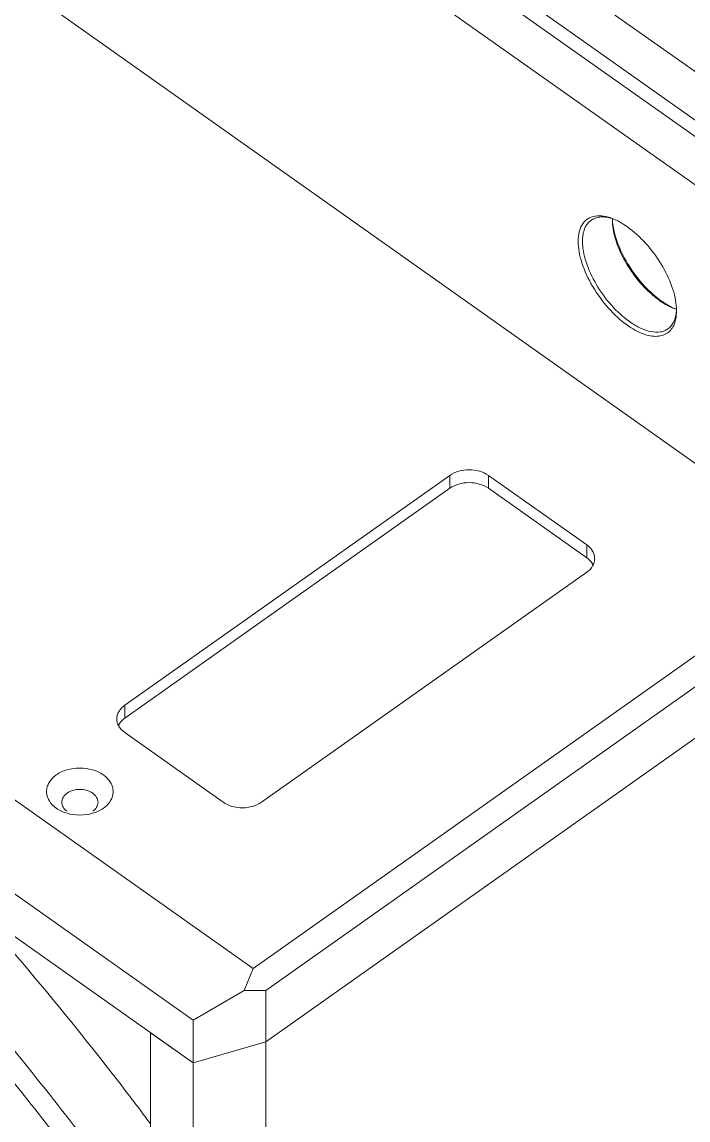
# Model space of a CAD drawing. Header units: millimetres. Extents: x 0 to 9253, y 0 to 2730.
# Drawn here: x 5221.9 to 5332, y 1721.4 to 1902.8 of the extents above; entities that cross this region are included whole.
import ezdxf

# ---------------------------------------------------------------- set-up
doc = ezdxf.new("R2010")
doc.units = ezdxf.units.MM
doc.layers.get('0').update_dxf_attribs({"lineweight": 13})

msp = doc.modelspace()

# ---------------------------------------------------------------- linework, layer by layer
at = {"color": 7, "linetype": 'Continuous'}
for p, q in [((5357.31, 1858.81), (5028.5, 2091.31)), ((5036.67, 2039.58), (5346.7, 1820.35)), ((5260.08, 1746.4), (4935.52, 1975.9)), ((5207.05, 1973.06), (5343.16, 1876.81)), ((5250.18, 1737.86), (4928.45, 1965.36)), ((5234.62, 1964.28), (5352.86, 1880.67)), ((5347, 1876.81), (5228.97, 1960.28)), ((5250.18, 1730.79), (4928.45, 1958.29)), ((5238.87, 1789.9), (5292.61, 1827.9)), ((5292.61, 1825.77), (5292.61, 1827.9)), ((5298.97, 1827.9), (5298.97, 1825.77)), ((5298.97, 1827.9), (5315.23, 1816.4)), ((5292.61, 1825.77), (5238.87, 1787.77)), ((5298.97, 1825.77), (5315.23, 1814.27)), ((5315.23, 1814.27), (5315.23, 1816.4)), ((5315.23, 1811.9), (5261.49, 1773.9)), ((5349.88, 1809.9), (5260.08, 1746.4)), ((5352, 1806.27), (5262.2, 1742.77)), ((5262.2, 1734.29), (5352, 1797.79)), ((5352, 1797.79), (5262.2, 1734.29)), ((5238.87, 1789.9), (5238.87, 1787.77)), ((5255.13, 1773.9), (5238.87, 1785.4)), ((5260.08, 1746.4), (5258.59, 1742.78)), ((5250.18, 1737.86), (5258.59, 1742.78)), ((5258.59, 1742.78), (5262.2, 1742.77)), ((5262.2, 1742.77), (5262.2, 1734.29)), ((5250.18, 1737.86), (5250.18, 1730.79)), ((5243.11, 1735.79), (5243.11, 1393.54)), ((5243.11, 1735.79), (5250.18, 1730.79)), ((5250.18, 1730.79), (5262.2, 1734.29)), ((5262.2, 1734.29), (5250.18, 1730.79)), ((5262.2, 1734.29), (5262.2, 1383.56)), ((5250.18, 1381.47), (5250.18, 1730.79))]:
    msp.add_line(p, q, dxfattribs=at)
for centre, radius, start, end in [((5316.68, 1863.18), 7.68, 70.5029, 73.6912), ((5316.46, 1862.56), 8.33, 69.1564, 70.5271), ((5316.28, 1862.08), 8.85, 67.2246, 69.1507), ((5326.94, 1870.08), 7.46, 178.1491, 180.0094), ((5335.22, 1868.07), 13.8, 234.7296, 236.2319), ((5332.38, 1862.58), 7.59, 250.5271, 251.8465), ((5332.3, 1862.35), 7.36, 251.8511, 252.2953), ((5321.18, 1855.06), 8.91, 1.7239, 3.2492), ((5321.75, 1855.08), 8.33, 0.0102, 1.726), ((4821.66, 1405.49), 526.32, 36.7907, 36.94)]:
    msp.add_arc(centre, radius, start, end, dxfattribs=at)
for points, knots in [([(5317, 1870.78), (5316.54, 1870.76), (5315.85, 1870.59), (5315.1, 1870.09), (5314.46, 1869.41), (5313.92, 1868.21), (5313.82, 1867.15), (5313.82, 1866.58)], [0, 0, 0, 0, 0.235287, 0.347536, 0.461397, 0.708582, 1, 1, 1, 1]), ([(5315.95, 1870.06), (5315.72, 1869.9), (5315.29, 1869.48), (5314.84, 1868.66), (5314.58, 1867.68), (5314.53, 1866.96), (5314.53, 1866.58)], [0, 0, 0, 0, 0.218575, 0.451653, 0.710357, 1, 1, 1, 1]), ([(5319.23, 1870.4), (5318.92, 1870.49), (5318.32, 1870.61), (5317.43, 1870.62), (5316.63, 1870.45), (5316.16, 1870.21), (5315.95, 1870.06)], [0, 0, 0, 0, 0.284239, 0.541093, 0.776534, 1, 1, 1, 1]), ([(5318.83, 1870.55), (5318.67, 1870.59), (5318.08, 1870.75), (5317.45, 1870.81), (5317, 1870.78)], [0, 0, 0, 0, 0.26902, 1, 1, 1, 1]), ([(5319.54, 1869.02), (5319.53, 1869.11), (5319.49, 1869.46), (5319.48, 1869.82), (5319.48, 1870.08)], [0, 0, 0, 0, 0.25854, 1, 1, 1, 1]), ([(5327.61, 1856.7), (5326.57, 1857.44), (5324.59, 1859.23), (5322.17, 1862.41), (5320.38, 1865.86), (5319.69, 1868.3), (5319.55, 1869.46)], [0, 0, 0, 0, 0.247996, 0.513792, 0.772261, 1, 1, 1, 1]), ([(5321.95, 1868.96), (5321.76, 1869.1), (5321.05, 1869.58), (5320.29, 1869.99), (5319.7, 1870.24)], [0, 0, 0, 0, 0.2646, 1, 1, 1, 1]), ([(5326.24, 1857.59), (5325.36, 1858.33), (5323.71, 1860.02), (5321.7, 1862.88), (5320.23, 1865.91), (5319.66, 1868.02), (5319.54, 1869.02)], [0, 0, 0, 0, 0.255356, 0.520694, 0.77515, 1, 1, 1, 1]), ([(5330.07, 1855.57), (5330.04, 1856.14), (5329.86, 1857.32), (5329.14, 1859.8), (5327.61, 1862.92), (5325.12, 1866.28), (5323.05, 1868.19), (5321.95, 1868.96)], [0, 0, 0, 0, 0.105671, 0.222703, 0.480636, 0.749092, 1, 1, 1, 1]), ([(5313.82, 1866.58), (5313.82, 1866.02), (5313.94, 1864.81), (5314.6, 1862.26), (5316.12, 1859.01), (5318.67, 1855.5), (5320.81, 1853.51), (5321.95, 1852.7)], [0, 0, 0, 0, 0.102849, 0.218177, 0.475683, 0.746474, 1, 1, 1, 1]), ([(5314.53, 1866.58), (5314.53, 1866.04), (5314.64, 1864.89), (5315.27, 1862.45), (5316.73, 1859.34), (5319.16, 1855.98), (5321.21, 1854.08), (5322.3, 1853.31)], [0, 0, 0, 0, 0.102848, 0.218174, 0.475683, 0.746477, 1, 1, 1, 1]), ([(5327.25, 1856.81), (5327.17, 1856.87), (5326.82, 1857.12), (5326.49, 1857.38), (5326.24, 1857.59)], [0, 0, 0, 0, 0.244445, 1, 1, 1, 1]), ([(5328.27, 1856.15), (5328.21, 1856.19), (5327.97, 1856.33), (5327.73, 1856.48), (5327.55, 1856.6)], [0, 0, 0, 0, 0.245524, 1, 1, 1, 1]), ([(5328.68, 1856.01), (5328.59, 1856.07), (5328.23, 1856.28), (5327.87, 1856.52), (5327.61, 1856.7)], [0, 0, 0, 0, 0.243779, 1, 1, 1, 1]), ([(5329.27, 1855.65), (5329.18, 1855.68), (5328.84, 1855.84), (5328.51, 1856.01), (5328.27, 1856.15)], [0, 0, 0, 0, 0.242417, 1, 1, 1, 1]), ([(5328.66, 1852.1), (5328.86, 1852.25), (5329.24, 1852.61), (5329.67, 1853.31), (5329.96, 1854.14), (5330.04, 1854.75), (5330.06, 1855.07)], [0, 0, 0, 0, 0.223453, 0.458813, 0.715755, 1, 1, 1, 1]), ([(5329.72, 1855.49), (5329.63, 1855.53), (5329.28, 1855.69), (5328.94, 1855.87), (5328.68, 1856.01)], [0, 0, 0, 0, 0.242455, 1, 1, 1, 1]), ([(5329.85, 1855.42), (5329.8, 1855.43), (5329.6, 1855.5), (5329.41, 1855.58), (5329.27, 1855.65)], [0, 0, 0, 0, 0.244934, 1, 1, 1, 1]), ([(5329.8, 1853.17), (5329.85, 1853.31), (5330.02, 1853.94), (5330.08, 1854.59), (5330.08, 1855.08)], [0, 0, 0, 0, 0.232616, 1, 1, 1, 1]), ([(5321.95, 1852.7), (5322.76, 1852.13), (5324, 1851.41), (5325.73, 1850.92), (5326.86, 1850.83), (5327.88, 1851.02), (5328.75, 1851.49), (5329.41, 1852.23), (5329.7, 1852.84), (5329.8, 1853.17)], [0, 0, 0, 0, 0.319822, 0.455799, 0.576178, 0.684211, 0.785765, 0.888556, 1, 1, 1, 1]), ([(5322.3, 1853.31), (5322.89, 1852.89), (5324.02, 1852.21), (5325.76, 1851.59), (5327.14, 1851.51), (5328.08, 1851.76), (5328.48, 1851.97), (5328.66, 1852.1)], [0, 0, 0, 0, 0.311793, 0.579136, 0.803169, 0.903563, 1, 1, 1, 1]), ([(5298.97, 1827.9), (5298.53, 1828.21), (5297.49, 1828.68), (5295.79, 1828.9), (5294.09, 1828.68), (5293.05, 1828.21), (5292.61, 1827.9)], [0, 0, 0, 0, 0.240764, 0.5, 0.759237, 1, 1, 1, 1]), ([(5292.61, 1825.77), (5293.05, 1826.08), (5294.09, 1826.56), (5295.79, 1826.78), (5297.49, 1826.56), (5298.53, 1826.08), (5298.97, 1825.77)], [0, 0, 0, 0, 0.240764, 0.5, 0.759237, 1, 1, 1, 1]), ([(5111.1, 1822.05), (5116.66, 1818.2), (5127.89, 1809.9), (5144.47, 1796.29), (5161.02, 1781.35), (5177.21, 1765.38), (5192.7, 1748.73), (5207.16, 1731.73), (5220.29, 1714.75), (5228.26, 1703.27), (5231.96, 1697.59)], [0, 0, 0, 0, 0.116374, 0.240038, 0.368666, 0.499816, 0.630989, 0.759687, 0.883467, 1, 1, 1, 1]), ([(5316.55, 1814.15), (5316.55, 1814.35), (5316.49, 1814.78), (5316.13, 1815.61), (5315.62, 1816.12), (5315.23, 1816.4)], [0, 0, 0, 0, 0.232401, 0.473227, 1, 1, 1, 1]), ([(5315.23, 1814.27), (5315.32, 1814.22), (5315.62, 1813.98), (5315.9, 1813.7), (5316.06, 1813.47)], [0, 0, 0, 0, 0.260204, 1, 1, 1, 1]), ([(5315.23, 1811.9), (5315.62, 1812.17), (5316.13, 1812.68), (5316.49, 1813.51), (5316.55, 1813.94), (5316.55, 1814.15)], [0, 0, 0, 0, 0.526773, 0.767599, 1, 1, 1, 1]), ([(5238.87, 1789.9), (5238.48, 1789.62), (5237.97, 1789.11), (5237.61, 1788.28), (5237.55, 1787.85), (5237.55, 1787.65)], [0, 0, 0, 0, 0.526773, 0.767599, 1, 1, 1, 1]), ([(5164.51, 1788.3), (5172, 1781.18), (5186.6, 1766.58), (5203.89, 1747.56), (5216.98, 1732.02), (5226.25, 1720.42), (5234.97, 1708.88), (5240.48, 1701.13), (5243.13, 1697.28)], [0, 0, 0, 0, 0.257472, 0.513882, 0.639833, 0.763302, 0.883584, 1, 1, 1, 1]), ([(5237.55, 1787.65), (5237.55, 1787.44), (5237.61, 1787.01), (5237.97, 1786.18), (5238.48, 1785.67), (5238.87, 1785.4)], [0, 0, 0, 0, 0.232401, 0.473227, 1, 1, 1, 1]), ([(5238.04, 1786.97), (5238.09, 1787.04), (5238.33, 1787.34), (5238.63, 1787.6), (5238.87, 1787.77)], [0, 0, 0, 0, 0.240503, 1, 1, 1, 1]), ([(5243.11, 1688.43), (5240.57, 1692.41), (5235.22, 1700.45), (5226.61, 1712.46), (5217.3, 1724.6), (5207.36, 1736.79), (5196.86, 1748.91), (5185.91, 1760.88), (5174.58, 1772.59), (5166.81, 1780.19), (5162.88, 1783.93)], [0, 0, 0, 0, 0.113296, 0.231717, 0.354424, 0.480526, 0.609096, 0.739179, 0.869805, 1, 1, 1, 1]), ([(5227.55, 1778.4), (5227.08, 1778.06), (5226.46, 1777.44), (5226.02, 1776.42), (5225.91, 1775.65), (5226.02, 1774.87), (5226.46, 1773.85), (5227.08, 1773.23), (5227.55, 1772.9)], [0, 0, 0, 0, 0.263387, 0.3838, 0.5, 0.616201, 0.736614, 1, 1, 1, 1]), ([(5235.33, 1778.4), (5234.79, 1778.78), (5233.52, 1779.35), (5231.44, 1779.63), (5229.36, 1779.35), (5228.09, 1778.78), (5227.55, 1778.4)], [0, 0, 0, 0, 0.240764, 0.5, 0.759237, 1, 1, 1, 1]), ([(5235.33, 1772.9), (5235.8, 1773.23), (5236.42, 1773.85), (5236.87, 1774.87), (5236.98, 1775.65), (5236.87, 1776.42), (5236.42, 1777.44), (5235.8, 1778.06), (5235.33, 1778.4)], [0, 0, 0, 0, 0.263387, 0.3838, 0.5, 0.616201, 0.736614, 1, 1, 1, 1]), ([(5229.32, 1775.38), (5229.06, 1775.2), (5228.62, 1774.76), (5228.44, 1774.16), (5228.44, 1773.88)], [0, 0, 0, 0, 0.528924, 1, 1, 1, 1]), ([(5234.44, 1773.88), (5234.44, 1774.16), (5234.26, 1774.76), (5233.82, 1775.2), (5233.56, 1775.38)], [0, 0, 0, 0, 0.471076, 1, 1, 1, 1]), ([(5227.55, 1772.9), (5228.09, 1772.52), (5229.36, 1771.94), (5231.44, 1771.66), (5233.52, 1771.94), (5234.79, 1772.52), (5235.33, 1772.9)], [0, 0, 0, 0, 0.240764, 0.5, 0.759237, 1, 1, 1, 1]), ([(5228.44, 1773.88), (5228.44, 1773.6), (5228.62, 1772.99), (5229.06, 1772.56), (5229.32, 1772.38)], [0, 0, 0, 0, 0.471076, 1, 1, 1, 1]), ([(5233.56, 1772.38), (5233.82, 1772.56), (5234.26, 1772.99), (5234.44, 1773.6), (5234.44, 1773.88)], [0, 0, 0, 0, 0.528924, 1, 1, 1, 1]), ([(5255.13, 1773.9), (5255.57, 1773.58), (5256.61, 1773.11), (5258.31, 1772.89), (5260.01, 1773.11), (5261.05, 1773.58), (5261.49, 1773.9)], [0, 0, 0, 0, 0.240764, 0.5, 0.759237, 1, 1, 1, 1]), ([(5198.79, 1758.08), (5206.91, 1749.17), (5222.28, 1731.34), (5236.54, 1712.6), (5243.15, 1703.24)], [0, 0, 0, 0, 0.5126, 1, 1, 1, 1]), ([(5242.34, 1721.8), (5240.17, 1724.68), (5231.18, 1736.38), (5221.73, 1747.73), (5214.37, 1756.12)], [0, 0, 0, 0, 0.244064, 1, 1, 1, 1])]:
    msp.add_open_spline(points, degree=3, knots=knots, dxfattribs=at)
for points in [[(5316.06, 1813.47), (5316.15, 1813.35), (5316.23, 1813.22), (5316.29, 1813.09)], [(5237.81, 1786.59), (5237.87, 1786.72), (5237.95, 1786.85), (5238.04, 1786.97)], [(5233.56, 1775.38), (5232.96, 1775.8), (5231.44, 1776.19), (5229.92, 1775.8), (5229.32, 1775.38)]]:
    msp.add_open_spline(points, degree=3, dxfattribs=at)

doc.saveas('drawing.dxf')
